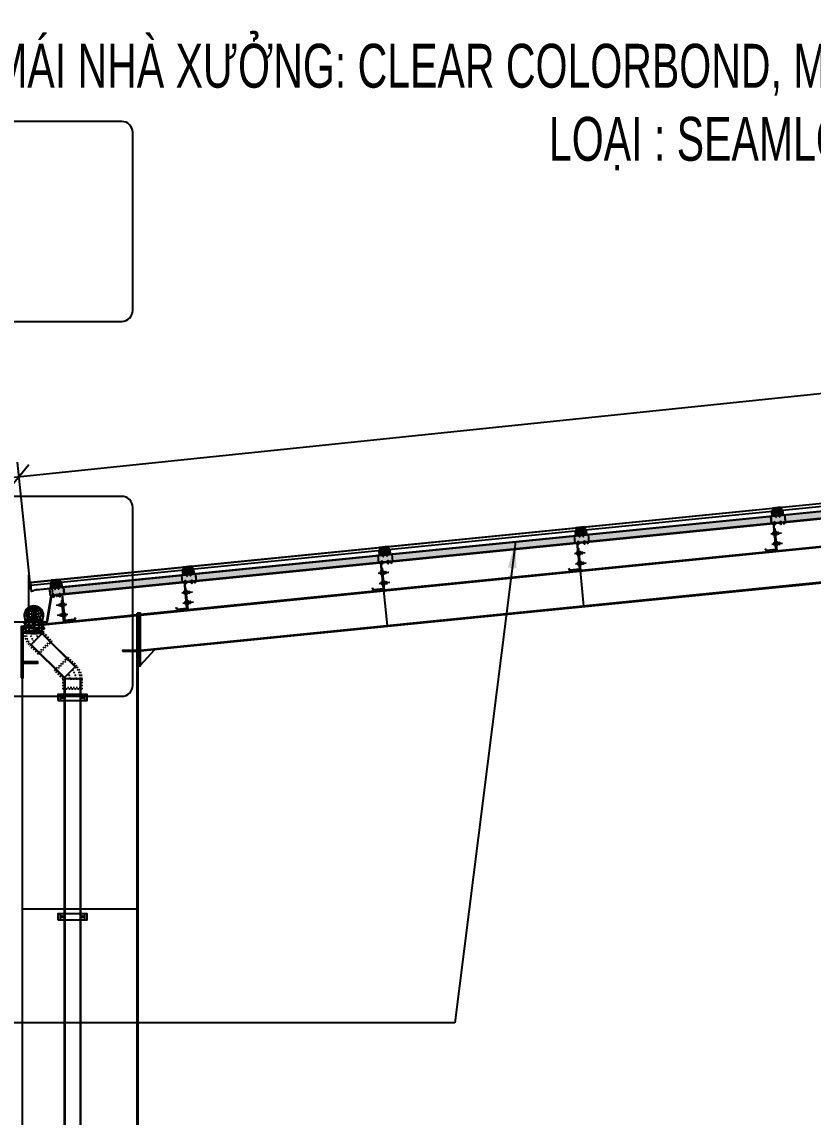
# Model space of a CAD drawing. Header units: inches. Extents: x 340055 to 349452, y -34649 to -30845.
# Drawn here: x 347794.6 to 347848.7, y -31916 to -31841.1 of the extents above; entities that cross this region are included whole.
import ezdxf

# ---------------------------------------------------------------- set-up
doc = ezdxf.new("R2010")
doc.units = ezdxf.units.IN
doc.header["$MEASUREMENT"] = 0
doc.linetypes.add('DASHED2', pattern=[9.525, 6.35, -3.175])
doc.linetypes.add('HIDDEN2', pattern=[4.7625, 3.175, -1.5875])
for name, color, linetype in [('2', 2, 'Continuous'), ('2NET-VE', 8, 'Continuous'), ('3', 3, 'Continuous'), ('5', 5, 'Continuous'), ('7', 7, 'Continuous'), ('8', 8, 'Continuous'), ('DASHED', 8, 'DASHED2'), ('DIM', 8, 'Continuous'), ('DOWNPOUT', 52, 'Continuous'), ('flashing', 6, 'Continuous'), ('GIANG', 1, 'Continuous'), ('ROOF W750S', 3, 'Continuous'), ('ROOFING', 4, 'Continuous'), ('STRUCTURE', 1, 'Continuous')]:
    doc.layers.add(name, color=color, linetype=linetype)
doc.styles.add('ST1', font='times.ttf', dxfattribs={"width": 0.7})
doc.styles.add('ST1H', font='vnshxh.shx', dxfattribs={"width": 0.7})
doc.dimstyles.new('100', dxfattribs={"dimtxt": 3, "dimasz": 1.5, "dimexe": 1, "dimexo": 0, "dimgap": 1, "dimtad": 1, "dimdec": 0, "dimlfac": 100, "dimzin": 0, "dimdsep": 46, "dimtxsty": 'ST1', "dimblk": 'OBLIQUE', "dimcen": 1, "dimdle": 1, "dimclrd": 8, "dimclre": 8, "dimclrt": 3, "dimadec": 0, "dimazin": 0, "dimtfac": 1, "dimtdec": 0, "dimtix": 1, "dimtmove": 1, "dimatfit": 3, "dimfxl": 0, "dimtolj": 1, "dimtzin": 0, "dimlwd": -1, "dimlwe": -1, "dimarcsym": 0})
doc.dimstyles.new('3', dxfattribs={"dimtxt": 3.5, "dimasz": 1.8, "dimexe": 1, "dimexo": 0, "dimgap": 1, "dimtad": 1, "dimdec": 0, "dimlfac": 3, "dimzin": 0, "dimdsep": 46, "dimtxsty": 'ST1H', "dimblk": 'OBLIQUE', "dimcen": 1, "dimdle": 1, "dimclrd": 8, "dimclre": 8, "dimclrt": 3, "dimadec": 0, "dimazin": 0, "dimtfac": 1, "dimtdec": 0, "dimtix": 1, "dimtofl": 0, "dimtmove": 1, "dimatfit": 3, "dimfxl": 0, "dimtolj": 1, "dimtzin": 0, "dimlwd": -1, "dimlwe": -1, "dimarcsym": 0})

# ---------------------------------------------------------------- blocks, each defined once
blk = doc.blocks.new('*U82')
at = {"layer": '2NET-VE', "ltscale": 0.5}
for p, q in [((0, 8.3), (9.5, 8.3)), ((22.9, 7.4), (22.9, 7.4)), ((0, -8.3), (9.5, -8.3)), ((22.9, -7.4), (22.9, -7.4))]:
    blk.add_line(p, q, dxfattribs=at)
at = {"layer": '7', "linetype": 'Continuous'}
for p, q in [((21.9, 6.4), (23.1, 7.7)), ((22.3, -6.4), (23.8, 6.4)), ((23.1, 7.7), (23.8, 6.4)), ((23.8, 6.4), (25.1, 7.7)), ((24.3, -6.4), (25.8, 6.4)), ((25.1, 7.7), (25.8, 6.4)), ((25.8, 6.4), (27, 7.7)), ((26.2, -6.4), (27.7, 6.4)), ((27, 7.7), (27.7, 6.4)), ((27.7, 6.4), (28.9, 7.7)), ((28.1, -6.4), (29.6, 6.4)), ((28.9, 7.7), (29.6, 6.4)), ((29.6, 6.4), (30.9, 7.7)), ((30.1, -6.4), (31.6, 6.4)), ((30.1, -6.4), (31.6, 6.4)), ((30.9, 7.7), (31.6, 6.4)), ((31.6, 6.4), (32.8, 7.7)), ((32, -6.4), (33.5, 6.4)), ((32.8, 7.7), (33.5, 6.4)), ((33.5, 6.4), (34.7, 7.7)), ((33.9, -6.4), (35.4, 6.4)), ((33.9, -6.4), (35.4, 6.4)), ((33.9, -6.4), (35.4, 6.4)), ((34.7, 7.7), (35.4, 6.4)), ((35.4, 6.4), (36.7, 7.7)), ((35.9, -6.4), (37.4, 6.4)), ((36.7, 7.7), (37.4, 6.4)), ((41.9, 6.4), (37.4, 6.4)), ((41.9, 6.4), (41.9, -6.4)), ((22.1, -6.4), (21.7, -6.4)), ((22.3, -6.4), (21.9, -6.4)), ((22.3, -6.4), (23.1, -7.7)), ((23.1, -7.7), (24.3, -6.4)), ((24.3, -6.4), (25, -7.7)), ((25, -7.7), (26.2, -6.4)), ((26.2, -6.4), (26.9, -7.7)), ((26.9, -7.7), (28.1, -6.4)), ((28.1, -6.4), (28.9, -7.7)), ((28.9, -7.7), (30.1, -6.4)), ((30.1, -6.4), (30.8, -7.7)), ((30.8, -7.7), (32, -6.4)), ((32, -6.4), (32.7, -7.7)), ((32.7, -7.7), (33.9, -6.4)), ((33.9, -6.4), (34.7, -7.7)), ((34.7, -7.7), (35.9, -6.4)), ((35.9, -6.4), (41.9, -6.4))]:
    blk.add_line(p, q, dxfattribs=at)
at = {"layer": '8', "linetype": 'Continuous'}
for p, q in [((-10.2, 8.8), (-10.2, 11.9)), ((-10.2, -11.9), (-10.2, 11.9)), ((-0.9, 14.9), (-9.3, 14.9)), ((-1.4, 8.8), (-8.9, 8.8)), ((0, 8.8), (0, 11.9)), ((0, -11.9), (0, 11.9)), ((9.5, -17.6), (9.5, 17.6)), ((9.5, 17.6), (11.4, 17.6)), ((11.4, -17.6), (11.4, 17.6)), ((11.4, 8.8), (11.4, 11.9)), ((11.4, -11.9), (11.4, 11.9)), ((12.3, 14.9), (20.7, 14.9)), ((12.8, 8.8), (20.3, 8.8)), ((21.7, 8.8), (21.7, 11.9)), ((21.7, -11.9), (21.7, 11.9)), ((-10.2, -8.8), (-10.2, -11.9)), ((-9.3, -14.9), (-0.9, -14.9)), ((-1.4, -8.8), (-8.9, -8.8)), ((0, -8.8), (0, -11.9)), ((9.5, -17.6), (11.4, -17.6)), ((11.4, -8.8), (11.4, -11.9)), ((20.7, -14.9), (12.3, -14.9)), ((12.8, -8.8), (20.3, -8.8)), ((21.7, -8.8), (21.7, -11.9))]:
    blk.add_line(p, q, dxfattribs=at)
at = {"layer": '8', "ltscale": 10}
blk.add_line((-32.8, 0), (65.5, 0), dxfattribs=at)
at = {"layer": '8', "linetype": 'Continuous'}
for centre, radius, start, end in [((-4.7, 11.9), 5.58, 146.602, 180), ((-6.1, 11.9), 4.1, 180, 228.54763), ((-6.1, 5.7), 4.1, 131.45237, 180), ((-4.1, 11.9), 4.1, 311.45237, 0), ((-4.1, 5.7), 4.1, 0, 48.54763), ((-5.6, 11.9), 5.58, 0, 33.398), ((17, 11.9), 5.58, 146.602, 180), ((15.5, 11.9), 4.1, 180, 228.54763), ((15.5, 5.7), 4.1, 131.45237, 180), ((17.6, 11.9), 4.1, 311.45237, 0), ((17.6, 5.7), 4.1, 0, 48.54763), ((16.1, 11.9), 5.58, 0, 33.398), ((-6.1, -5.7), 4.1, 180, 228.54763), ((-6.1, -11.9), 4.1, 131.45237, 180), ((-4.7, -11.9), 5.58, 180, 213.398), ((-4.1, -5.7), 4.1, 311.45237, 0), ((-4.1, -11.9), 4.1, 0, 48.54763), ((-5.6, -11.9), 5.58, 326.602, 0), ((15.5, -5.7), 4.1, 180, 228.54763), ((15.5, -11.9), 4.1, 131.45237, 180), ((17, -11.9), 5.58, 180, 213.398), ((17.6, -5.7), 4.1, 311.45237, 0), ((17.6, -11.9), 4.1, 0, 48.54763), ((16.1, -11.9), 5.58, 326.602, 0)]:
    blk.add_arc(centre, radius, start, end, dxfattribs=at)
blk = doc.blocks.new('*U81')
at = {"layer": '2NET-VE', "ltscale": 0.5}
for p, q in [((0, 8.3), (9.5, 8.3)), ((22.9, 7.4), (22.9, 7.4)), ((0, -8.3), (9.5, -8.3)), ((22.9, -7.4), (22.9, -7.4))]:
    blk.add_line(p, q, dxfattribs=at)
at = {"layer": '7', "linetype": 'Continuous'}
for p, q in [((21.9, 6.4), (23.1, 7.7)), ((22.3, -6.4), (23.8, 6.4)), ((23.1, 7.7), (23.8, 6.4)), ((23.8, 6.4), (25.1, 7.7)), ((24.3, -6.4), (25.8, 6.4)), ((25.1, 7.7), (25.8, 6.4)), ((25.8, 6.4), (27, 7.7)), ((26.2, -6.4), (27.7, 6.4)), ((27, 7.7), (27.7, 6.4)), ((27.7, 6.4), (28.9, 7.7)), ((28.1, -6.4), (29.6, 6.4)), ((28.9, 7.7), (29.6, 6.4)), ((29.6, 6.4), (30.9, 7.7)), ((30.1, -6.4), (31.6, 6.4)), ((30.1, -6.4), (31.6, 6.4)), ((30.9, 7.7), (31.6, 6.4)), ((31.6, 6.4), (32.8, 7.7)), ((32, -6.4), (33.5, 6.4)), ((32.8, 7.7), (33.5, 6.4)), ((33.5, 6.4), (34.7, 7.7)), ((33.9, -6.4), (35.4, 6.4)), ((33.9, -6.4), (35.4, 6.4)), ((33.9, -6.4), (35.4, 6.4)), ((34.7, 7.7), (35.4, 6.4)), ((35.4, 6.4), (36.7, 7.7)), ((35.9, -6.4), (37.4, 6.4)), ((36.7, 7.7), (37.4, 6.4)), ((41.9, 6.4), (37.4, 6.4)), ((41.9, 6.4), (41.9, -6.4)), ((22.1, -6.4), (21.7, -6.4)), ((22.3, -6.4), (21.9, -6.4)), ((22.3, -6.4), (23.1, -7.7)), ((23.1, -7.7), (24.3, -6.4)), ((24.3, -6.4), (25, -7.7)), ((25, -7.7), (26.2, -6.4)), ((26.2, -6.4), (26.9, -7.7)), ((26.9, -7.7), (28.1, -6.4)), ((28.1, -6.4), (28.9, -7.7)), ((28.9, -7.7), (30.1, -6.4)), ((30.1, -6.4), (30.8, -7.7)), ((30.8, -7.7), (32, -6.4)), ((32, -6.4), (32.7, -7.7)), ((32.7, -7.7), (33.9, -6.4)), ((33.9, -6.4), (34.7, -7.7)), ((34.7, -7.7), (35.9, -6.4)), ((35.9, -6.4), (41.9, -6.4))]:
    blk.add_line(p, q, dxfattribs=at)
at = {"layer": '8', "linetype": 'Continuous'}
for p, q in [((-10.2, 8.8), (-10.2, 11.9)), ((-10.2, -11.9), (-10.2, 11.9)), ((-0.9, 14.9), (-9.3, 14.9)), ((-1.4, 8.8), (-8.9, 8.8)), ((0, 8.8), (0, 11.9)), ((0, -11.9), (0, 11.9)), ((9.5, -17.6), (9.5, 17.6)), ((9.5, 17.6), (11.4, 17.6)), ((11.4, -17.6), (11.4, 17.6)), ((11.4, 8.8), (11.4, 11.9)), ((11.4, -11.9), (11.4, 11.9)), ((12.3, 14.9), (20.7, 14.9)), ((12.8, 8.8), (20.3, 8.8)), ((21.7, 8.8), (21.7, 11.9)), ((21.7, -11.9), (21.7, 11.9)), ((-10.2, -8.8), (-10.2, -11.9)), ((-9.3, -14.9), (-0.9, -14.9)), ((-1.4, -8.8), (-8.9, -8.8)), ((0, -8.8), (0, -11.9)), ((9.5, -17.6), (11.4, -17.6)), ((11.4, -8.8), (11.4, -11.9)), ((20.7, -14.9), (12.3, -14.9)), ((12.8, -8.8), (20.3, -8.8)), ((21.7, -8.8), (21.7, -11.9))]:
    blk.add_line(p, q, dxfattribs=at)
at = {"layer": '8', "ltscale": 10}
blk.add_line((-32.8, 0), (65.5, 0), dxfattribs=at)
at = {"layer": '8', "linetype": 'Continuous'}
for centre, radius, start, end in [((-4.7, 11.9), 5.58, 146.602, 180), ((-6.1, 11.9), 4.1, 180, 228.54763), ((-6.1, 5.7), 4.1, 131.45237, 180), ((-4.1, 11.9), 4.1, 311.45237, 0), ((-4.1, 5.7), 4.1, 0, 48.54763), ((-5.6, 11.9), 5.58, 0, 33.398), ((17, 11.9), 5.58, 146.602, 180), ((15.5, 11.9), 4.1, 180, 228.54763), ((15.5, 5.7), 4.1, 131.45237, 180), ((17.6, 11.9), 4.1, 311.45237, 0), ((17.6, 5.7), 4.1, 0, 48.54763), ((16.1, 11.9), 5.58, 0, 33.398), ((-6.1, -5.7), 4.1, 180, 228.54763), ((-6.1, -11.9), 4.1, 131.45237, 180), ((-4.7, -11.9), 5.58, 180, 213.398), ((-4.1, -5.7), 4.1, 311.45237, 0), ((-4.1, -11.9), 4.1, 0, 48.54763), ((-5.6, -11.9), 5.58, 326.602, 0), ((15.5, -5.7), 4.1, 180, 228.54763), ((15.5, -11.9), 4.1, 131.45237, 180), ((17, -11.9), 5.58, 180, 213.398), ((17.6, -5.7), 4.1, 311.45237, 0), ((17.6, -11.9), 4.1, 0, 48.54763), ((16.1, -11.9), 5.58, 326.602, 0)]:
    blk.add_arc(centre, radius, start, end, dxfattribs=at)
blk = doc.blocks.new('XM150')
at = {"layer": '2', "ltscale": 0.015}
for p, q in [((68.9, 180), (0.9, 180)), ((0.9, 1.1), (0.9, 180)), ((2, 178.9), (2, 0)), ((2, 178.9), (68.3, 178.9)), ((75.4, 166.5), (68.3, 178.9)), ((68.9, 180), (76.4, 167)), ((76.4, 167), (75.4, 166.5)), ((-73.5, 13), (-72.5, 13.5)), ((-66, 0), (-73.5, 13)), ((-72.5, 13.5), (-65.4, 1.1)), ((2, 0), (-66, 0)), ((-65.4, 1.1), (0.9, 1.1))]:
    blk.add_line(p, q, dxfattribs=at)
at = {"layer": '5'}
blk.add_lwpolyline([(8, -10), (8, 140), (2, 140), (2, -10), (8, -10)], close=True, dxfattribs=at)
at = {"layer": 'GIANG', "xscale": 0.7499999999999999, "yscale": 0.7499999999999999, "zscale": 0.7499999999999999}
for name, p in [('*U82', (0.9, 110)), ('*U81', (0.9, 40))]:
    blk.add_blockref(name, p, dxfattribs=at)
blk = doc.blocks.new('*U228')
at = {"layer": '2', "xscale": 0.008333333333333337, "yscale": 0.008333333333333337, "zscale": 0.008333333333333337, "rotation": 8.530765610063296}
blk.add_blockref('XM150', (0.118, -0.699), dxfattribs=at)
blk = doc.blocks.new('*U229')
at = {"layer": '2', "color": 0, "linetype": 'ByBlock', "lineweight": -2, "transparency": 16777216}
blk.add_blockref('*U228', (0, 0), dxfattribs=at)
blk = doc.blocks.new('*U222')
at = {"layer": '2', "xscale": 0.008333333333333337, "yscale": 0.008333333333333337, "zscale": 0.008333333333333337, "rotation": 8.530765610063296}
blk.add_blockref('XM150', (0.118, -0.699), dxfattribs=at)
blk = doc.blocks.new('*U223')
at = {"layer": '2', "color": 0, "linetype": 'ByBlock', "lineweight": -2, "transparency": 16777216}
blk.add_blockref('*U222', (0, 0), dxfattribs=at)
blk = doc.blocks.new('*U220')
at = {"layer": '2', "xscale": 0.008333333333333335, "yscale": 0.008333333333333335, "zscale": 0.008333333333333335, "rotation": 5.710593137616317}
blk.add_blockref('XM150', (0.083, -0.704), dxfattribs=at)
blk = doc.blocks.new('*U221')
at = {"layer": 'DIM', "color": 0, "linetype": 'ByBlock', "lineweight": -2, "transparency": 16777216}
for p in [(-55.971, -5.597), (-67.165, -6.717), (-78.359, -7.836), (-89.553, -8.955)]:
    blk.add_blockref('*U220', p, dxfattribs=at)
blk = doc.blocks.new('HFR-1')
at = {"layer": 'STRUCTURE', "color": 1, "linetype": 'Continuous'}
for p, q in [((-6, 0), (6, 0)), ((-5, 1), (-3, 1)), ((5, 1), (3, 1)), ((-2, -1), (-3, -2)), ((-3, -2), (3, -1)), ((-3, -2), (3, -2)), ((-3, -2), (-2, -3)), ((-2, -2), (-3, -2)), ((-3, -2), (-2, -2)), ((-3, -3), (3, -3)), ((-3, -3), (-2, -3)), ((-2, -3), (-3, -3)), ((-2, -3), (-3, -4)), ((-3, -4), (3, -4)), ((-3, -4), (3, -4)), ((-3, -4), (-2, -4)), ((-3, -4), (-2, -5)), ((-2, -4), (-3, -4)), ((-3, -5), (3, -5)), ((-3, -5), (-2, -5)), ((-2, -5), (-3, -5)), ((-2, -5), (-3, -6)), ((-3, -6), (3, -6)), ((-3, -7), (3, -6)), ((-3, -6), (-2, -6)), ((-2, -6), (-3, -7)), ((-3, -7), (3, -7)), ((-3, -7), (-2, -7)), ((-3, -7), (-2, -8)), ((-2, -7), (-3, -7)), ((-3, -8), (3, -8)), ((-3, -8), (-2, -8)), ((-2, -8), (-3, -8)), ((-2, -8), (-3, -9)), ((-3, -9), (3, -9)), ((-3, -9), (-2, -9)), ((-3, -9), (3, -9)), ((-3, -9), (-2, -10)), ((-2, -9), (-3, -9)), ((-2, -10), (-3, -11)), ((-3, -10), (2, -10)), ((-3, -10), (-2, -10)), ((-2, -10), (-3, -10)), ((-3, -12), (1, -11)), ((-3, -11), (1, -11)), ((-3, -11), (-2, -11)), ((-2, -11), (-3, -12)), ((-3, -12), (-2, -12)), ((2, -1), (-2, -1)), ((-2, -3), (2, -2)), ((2, -2), (-2, -2)), ((-2, -2), (2, -2)), ((2, -2), (-2, -3)), ((-2, -3), (2, -3)), ((2, -3), (-2, -3)), ((-2, -4), (2, -4)), ((2, -4), (-2, -4)), ((-2, -5), (2, -5)), ((-2, -5), (2, -5)), ((2, -5), (-2, -5)), ((2, -5), (-2, -5)), ((-2, -6), (2, -6)), ((2, -6), (-2, -6)), ((-2, -7), (2, -7)), ((-2, -8), (2, -7)), ((2, -7), (-2, -7)), ((2, -7), (-2, -8)), ((-2, -8), (2, -8)), ((2, -8), (-2, -8)), ((-2, -9), (2, -9)), ((2, -9), (-2, -9)), ((1, -10), (-2, -10)), ((-2, -10), (2, -10)), ((-2, -10), (1, -10)), ((2, -10), (-2, -10)), ((-2, -11), (1, -11)), ((1, -11), (-2, -11)), ((-2, -12), (0, -12)), ((-2, -17), (-2, -12)), ((-2, -17), (-2, -17)), ((-2, -17), (0, -20)), ((-1, -17), (0, -20)), ((0, -19), (1, -17)), ((0, -20), (2, -17)), ((2, -2), (3, -1)), ((3, -1), (2, -1)), ((2, -2), (3, -2)), ((3, -2), (2, -2)), ((3, -3), (2, -2)), ((2, -3), (3, -3)), ((3, -4), (2, -3)), ((2, -4), (3, -4)), ((2, -5), (3, -4)), ((3, -4), (2, -4)), ((2, -5), (3, -5)), ((3, -5), (2, -5)), ((3, -6), (2, -5)), ((2, -6), (3, -6)), ((2, -7), (3, -6)), ((3, -6), (2, -6)), ((2, -7), (3, -7)), ((3, -7), (2, -7)), ((3, -8), (2, -7)), ((2, -8), (3, -8)), ((3, -9), (2, -8)), ((2, -9), (3, -9)), ((2, -10), (3, -9)), ((3, -9), (2, -9)), ((3, -11), (2, -10)), ((2, -10), (2, -10)), ((2, -16), (2, -10)), ((2, -10), (2, -10)), ((2, -10), (3, -10)), ((3, -10), (2, -10)), ((2, -10), (3, -10)), ((2, -11), (2, -11)), ((2, -11), (3, -11)), ((2, -11), (3, -11)), ((2, -11), (3, -11)), ((2, -12), (3, -11)), ((3, -11), (2, -11)), ((2, -11), (2, -11)), ((2, -17), (2, -12)), ((2, -12), (2, -12))]:
    blk.add_line(p, q, dxfattribs=at)
at = {"layer": 'STRUCTURE', "color": 1, "linetype": 'Continuous', "ltscale": 8}
for p in [(-3, 1), (3, 1)]:
    blk.add_line(p, (0, 1), dxfattribs=at)
at = {"layer": 'STRUCTURE', "color": 1, "linetype": 'DASHED2'}
for p in [(-2, 1), (2, 1)]:
    blk.add_line(p, (0, 0), dxfattribs=at)
at = {"layer": 'STRUCTURE', "color": 1, "linetype": 'Continuous', "ltscale": 8}
for centre, start, end in [((-5, 0), 130.41, 194.8062), ((5, 0), 345.1938, 49.59)]:
    blk.add_arc(centre, 0.801, start, end, dxfattribs=at)
at = {"layer": 'STRUCTURE', "color": 1, "linetype": 'Continuous'}
for centre, radius, start, end in [((-7, -9), 9.14, 58.065, 78.8402), ((5, -4), 3.83, 84.2039, 134.3621), ((-2, -17), 0.59, 34.2302, 144.5641), ((-1, -10), 1.93, 296.6041, 355.3922), ((0, -19), 0.331, 231.6348, 305.4287), ((2, -10), 0.444, 15.9762, 172.6971), ((-1, -16), 2.2, 324.0048, 357.8268)]:
    blk.add_arc(centre, radius, start, end, dxfattribs=at)
blk = doc.blocks.new('Short_Self_drilling')
at = {"layer": 'STRUCTURE', "color": 1, "linetype": 'Continuous'}
for p, q in [((6.4, 1.7), (-6.4, 1.7)), ((5.1, 3.8), (-5.1, 3.8)), ((-2.6, 2.9), (-5.1, 2.9)), ((-3.4, 3.8), (-3.4, 6.8)), ((3, 7.2), (-3, 7.2)), ((2.6, 2.9), (-2.6, 2.9)), ((-2.1, 2.8), (-2.1, 2.9)), ((6.3, 0), (0, 0)), ((2.2, 2.8), (2.2, 2.9)), ((2.2, -0.5), (2.2, 0)), ((5.1, 2.9), (2.6, 2.9)), ((3.4, 3.8), (3.4, 6.8)), ((3, -1.2), (-2.7, -0.2)), ((3, -2.7), (-2.7, -1.8)), ((3, -4.2), (-2.7, -3.3)), ((3, -5.8), (-2.7, -4.8)), ((3, -7.3), (-2.7, -6.3)), ((-1.9, -8), (-2.7, -7.9)), ((-2.1, -1.4), (-2.1, -0.9)), ((-2.1, -2.9), (-2.1, -2.4)), ((-2.1, -4.4), (-2.1, -3.9)), ((-2.1, -6), (-2.1, -5.4)), ((-2.1, -7.5), (-2.1, -7)), ((-2.1, -12.3), (-2.1, -8.5)), ((3, -8.8), (-1.1, -8.1)), ((2.1, -12.3), (2.1, -9.1)), ((2.2, -2), (2.2, -1.5)), ((2.2, -3.6), (2.2, -3)), ((2.2, -5.1), (2.2, -4.6)), ((2.2, -6.6), (2.2, -6.1)), ((2.2, -8.1), (2.2, -7.6))]:
    blk.add_line(p, q, dxfattribs=at)
blk.add_lwpolyline([(6.4, 1.3), (6.4, 1.7), (2.1, 2.8), (-2.1, 2.8), (-6.4, 1.7), (-6.4, 1.3)], close=True, dxfattribs=at)
for points in [[(-6.4, 1.3, -0.088869), (-6.3, 0), (0, 0)], [(-0.1, 3.8), (-0.3, 6.2, 0.338878), (-3.1, 6.2), (-3.3, 3.8)], [(3.3, 3.8), (3.1, 6.2, 0.338878), (0.3, 6.2), (0.1, 3.8)], [(2.1, -12.3), (0.2, -14.2, -0.333596), (-0.2, -14.2), (-2.1, -12.3)], [(-0.1, -14), (-1, -12.2, -0.148657), (-1.4, -11.2), (-2, -7.7, -0.815006), (-1.2, -7.8, 0.150833), (-0.8, -8.7)], [(2.1, -12.3), (1.7, -11.7, 0.52242), (0.9, -11.7), (-0.2, -14.2)]]:
    blk.add_lwpolyline(points, format="xyb", dxfattribs=at)
for points in [[(3, -1.2), (2.2, -1.5), (-2.1, -0.8), (-2.7, -0.2), (-2.4, 0)], [(3, -2.7), (2.2, -3), (-2.1, -2.4), (-2.7, -1.8), (-2.1, -1.4), (2.2, -2), (3, -2.7)], [(3, -4.2), (2.2, -4.6), (-2.1, -3.9), (-2.7, -3.3), (-2.1, -2.9), (2.2, -3.6), (3, -4.2)], [(3, -5.8), (2.2, -6.1), (-2.1, -5.4), (-2.7, -4.8), (-2.1, -4.4), (2.2, -5.1), (3, -5.8)], [(3, -7.3), (2.2, -7.6), (-2.1, -7), (-2.7, -6.3), (-2.1, -6), (2.2, -6.6), (3, -7.3)], [(-1.8, -8.5), (-2.1, -8.5), (-2.7, -7.9), (-2.1, -7.5), (-1.8, -7.5)], [(-1.3, -7.6), (2.2, -8.1), (3, -8.8)], [(-1.2, 0), (2.2, -0.5), (3, -1.2)], [(3, -8.8), (2.2, -9.1), (-0.8, -8.7)]]:
    blk.add_lwpolyline(points, dxfattribs=at)
for centre, radius, start, end in [((-5, 3.3), 0.455, 109.79487, 250.26739), ((-3, 6.8), 0.429, 90.03113, 180.03113), ((3, 6.8), 0.429, 0.03113, 90.03113), ((5.1, 3.3), 0.435, 279.72757, 80.33469), ((10, 0.2), 3.74, 162.29632, 182.61031)]:
    blk.add_arc(centre, radius, start, end, dxfattribs=at)
blk = doc.blocks.new('gối đỡ 2')
at = {"color": 1, "true_color": 0xfa051e}
for points in [[(328665.5, -35537), (328698.8, -35537), (328698.8, -35520.4), (328665.5, -35520.4)], [(328666, -35536.5), (328698.3, -35536.5), (328698.3, -35520.9), (328666, -35520.9)]]:
    blk.add_lwpolyline(points, close=True, dxfattribs=at)
at = {"color": 1, "xscale": 0.3150483438356407, "yscale": 0.3150483438356407, "zscale": 0.3150483438356407, "rotation": 359.9688728259106}
for p in [(328673.5, -35536.5), (328687.5, -35537)]:
    blk.add_blockref('Short_Self_drilling', p, dxfattribs=at)
blk = doc.blocks.new('AUDIT_I_200512002610-1')
at = {"color": 1, "xscale": 0.96000000076829, "yscale": 0.96000000076829, "zscale": 0.96000000076829, "rotation": 359.9688729454758}
for p in [(28.2, 12.6), (57.5, 12.6)]:
    blk.add_blockref('Short_Self_drilling', p, dxfattribs=at)
blk = doc.blocks.new('A$C6DF15AF1')
at = {"color": 8}
for p, q in [((2.1, 56.5), (0, 15.1)), ((0, 15.1), (89.9, 10.6)), ((0.1, 16.6), (90, 12.1)), ((2, 55), (91.9, 50.5)), ((2.1, 56.5), (92, 52)), ((13.2, 79), (12.1, 56)), ((12.7, 69), (82.6, 65.5)), ((13.2, 79), (83.1, 75.5)), ((20.5, 34.1), (71.4, 31.5)), ((20.9, 43.1), (71.9, 40.5)), ((38.5, 37.7), (28.4, 38.2)), ((33.2, 32.9), (33.7, 43)), ((64.4, 36.4), (54.3, 36.9)), ((59.1, 31.7), (59.6, 41.7)), ((83.1, 75.5), (82, 52.5)), ((92, 52), (89.9, 10.6))]:
    blk.add_line(p, q, dxfattribs=at)
at = {"color": 8, "linetype": 'HIDDEN2'}
for p, q in [((12.1, 56), (10.5, 24.1)), ((10.5, 24.1), (80.4, 20.6)), ((25.5, 25.3), (27, 55.3)), ((65.5, 23.3), (25.5, 25.3)), ((26.4, 42.8), (27, 55.3)), ((66.4, 40.8), (26.4, 42.8)), ((27, 55.3), (67, 53.3)), ((27, 55.3), (67, 53.3)), ((67, 53.3), (65.5, 23.3)), ((67, 53.3), (66.4, 40.8)), ((82, 52.5), (80.4, 20.6))]:
    blk.add_line(p, q, dxfattribs=at)
at = {"color": 8}
for centre, major_axis, start_param, end_param in [((20.7, 38.6), (3.18, 3.18), 0.735405, 3.876998), ((33.4, 37.9), (2.83, 2.83), 5.447794310103061, 11.73097961728265), ((59.4, 36.7), (2.83, 2.83), 5.447794310103061, 11.73097961728265), ((71.6, 36), (3.18, 3.18), 3.876998, 7.018591)]:
    blk.add_ellipse(centre, major_axis=major_axis, ratio=1, start_param=start_param, end_param=end_param, dxfattribs=at)
at = {"color": 9, "rotation": 357.1356216438959}
blk.add_blockref('AUDIT_I_200512002610-1', (-0.6, 4), dxfattribs=at)
blk = doc.blocks.new('RIVET')
at = {"color": 8}
for p, q in [((-3.9, 1.1), (-4.2, 0)), ((-4.2, 0), (-3.9, -1.1)), ((-3.9, -1.1), (-3.9, 1.1)), ((-3.5, -1.3), (-3.5, 1.3)), ((-1, -1.2), (-1, 1.3)), ((-1, 1.3), (-0.1, 1.3)), ((0, 1.3), (0, 2.4)), ((0, -1.3), (0, 1.3)), ((0.1, 2.5), (0.1, 2.5)), ((0.1, 2.5), (0.7, 1.4)), ((0.1, -2.5), (0.1, 2.5)), ((0.7, 1.1), (0.7, -1.1)), ((0.9, 0.7), (0.7, 0.7)), ((0.9, -0.7), (0.9, 0.7)), ((-0.1, -1.2), (-1, -1.2)), ((0, -2.4), (0, -1.3)), ((0.7, -1.4), (0.1, -2.5)), ((0.1, -2.5), (0.1, -2.5)), ((0.9, -0.7), (0.7, -0.7))]:
    blk.add_line(p, q, dxfattribs=at)
for centre, radius, start, end in [((-3.4, 0.7), 0.634, 101.56667, 142.23088), ((-2.5, -0.1), 1.78, 64.63521, 125.23685), ((-0.9, 3), 1.71, 240.47832, 268.3625), ((-0.1, 1.3), 0.0625, 270, 0), ((0.1, 2.4), 0.0625, 90, 180), ((0.1, 2.4), 0.0625, 26.56505, 90), ((0.1, 1.1), 0.625, 0, 26.56505), ((5.4, 0.6), 4.45, 179.07778, 187.95176), ((5.8, -0.6), 4.85, 172.41501, 180.55546), ((-3.4, -0.7), 0.634, 217.76912, 258.43333), ((-2.5, 0.1), 1.78, 234.76315, 295.36479), ((-0.9, -3), 1.71, 91.6375, 119.52168), ((-0.1, -1.3), 0.0625, 0, 90), ((0.1, -2.4), 0.0625, 180, 270), ((0.1, -2.4), 0.0625, 270, 333.43495), ((0.1, -1.1), 0.625, 333.43495, 0)]:
    blk.add_arc(centre, radius, start, end, dxfattribs=at)
blk = doc.blocks.new('A$C074D4DC8')
at = {"color": 9}
for p, q in [((80, 232.2), (80, 100)), ((13.2, 108.1), (13.2, 8.1)), ((38.4, 101.8), (38.4, 1.8)), ((80, 100), (80, 0)), ((121.6, 101.8), (121.6, 1.8)), ((146.8, 108.1), (146.8, 8.1))]:
    blk.add_line(p, q, dxfattribs=at)
for centre, radius, start, end in [((80, 152.2), 80, 326.59949, 213.40051), ((80, 318.7), 155, 241.4707, 298.5293), ((84.2, 166.1), 66.2, 93.68862, 266.31138), ((80, 318.7), 130, 241.99987, 298.00013), ((112.4, 166.1), 73.6, 116.11147, 243.88853), ((80, 318.7), 105, 247.69124, 292.30876), ((183.7, 166.1), 123, 147.49096, 212.50904), ((-23.7, 166.1), 123, 327.49096, 32.50904), ((47.6, 166.1), 73.6, 296.11147, 63.88853), ((75.7, 166.1), 66.2, 273.68862, 86.31138), ((80, 318.7), 180, 243.67176, 296.32824), ((80, 318.7), 205, 248.11863, 291.88137)]:
    blk.add_arc(centre, radius, start, end, dxfattribs=at)
for centre in [(80, 108.1), (80, 8.1)]:
    blk.add_ellipse(centre, major_axis=(-66.8, 0), ratio=0.12167, dxfattribs=at)
for centre in [(80, 79.9), (80, 58.1), (80, 31.6)]:
    blk.add_ellipse(centre, major_axis=(-66.8, 0), ratio=0.12167, start_param=0, end_param=3.141593, dxfattribs=at)
blk = doc.blocks.new('PHEU THU NUOC')
at = {"color": 8}
blk.add_line((312268.7, -34593.7), (312298.1, -34593.7), dxfattribs=at)
for points in [[(312268.7, -34613.6), (312268.7, -34593.7), (312264, -34593.7), (312264, -34593.9), (312268.4, -34593.9), (312268.4, -34613.9)], [(312298.1, -34611.7), (312298.1, -34593.7), (312301.7, -34593.7), (312301.7, -34593.9), (312298.3, -34593.9), (312298.3, -34611.8)]]:
    blk.add_lwpolyline(points, dxfattribs=at)
blk.add_open_spline([(312268.4, -34613.9), (312273.1, -34608.5), (312281.2, -34607.7), (312290.8, -34610.5), (312296.7, -34611.3), (312298.3, -34611.5)], degree=3, knots=[0, 0, 0, 0, 20.015853, 34.788778, 40.675458, 40.675458, 40.675458, 40.675458], dxfattribs=at)
blk.add_spline([(312298.3, -34611.5), (312285.7, -34614.5), (312279.2, -34613.8), (312268.4, -34613.9)], degree=3, dxfattribs=at)
blk = doc.blocks.new('EBLOW D90-135 DO')
at = {"layer": 'DASHED', "ltscale": 0.02}
for p, q in [((4999939.9, 756636), (4999939.9, 756693.7)), ((5000004.9, 756636), (4999939.9, 756636)), ((5000016.6, 756607.7), (4999970.4, 756561.5)), ((5000044.9, 756636), (5000092.8, 756588))]:
    blk.add_line(p, q, dxfattribs=at)
blk.add_lwpolyline([(4999970.6, 756561.7, -0.198912), (4999939.9, 756636), (4999939.9, 756693.7), (5000044.9, 756693.7), (5000044.9, 756636), (5000092.8, 756588), (5000018.6, 756513.8), (4999970.6, 756561.7)], format="xyb", dxfattribs=at)
blk.add_lwpolyline([(4999976, 756567.1, -0.198912), (4999947.4, 756636), (4999947.4, 756686.2), (5000037.4, 756686.2), (5000037.4, 756632.9), (5000082.2, 756588), (5000018.6, 756524.4)], format="xyb", close=True, dxfattribs=at)
for radius in [72.5, 40]:
    blk.add_arc((5000044.9, 756636), radius, 180, 225, dxfattribs=at)
blk = doc.blocks.new('111')
at = {"color": 2}
blk.add_lwpolyline([(354275.7, -24000.7), (354342.3, -24000.7), (354342.3, -23987.3), (354275.7, -23987.3)], close=True, dxfattribs=at)
at = {"layer": 'DOWNPOUT', "color": 1, "true_color": 0xfa051e}
for p, q in [((354282.8, -23994), (354288.3, -23994)), ((354285.6, -23991.2), (354285.6, -23996.5)), ((354329.5, -23994), (354335, -23994)), ((354332.4, -23991.2), (354332.4, -23996.5))]:
    blk.add_line(p, q, dxfattribs=at)
blk.add_lwpolyline([(354280.7, -24000.7), (354337.3, -24000.7), (354337.3, -23987.3), (354280.7, -23987.3)], close=True, dxfattribs=at)
for centre, radius in [((354285.6, -23994), 2), ((354285.6, -23994), 1.33), ((354332.4, -23994), 2), ((354332.4, -23994), 1.33)]:
    blk.add_circle(centre, radius, dxfattribs=at)
blk = doc.blocks.new('112')
at = {"layer": '2'}
h = blk.add_hatch(color=142, dxfattribs=at)
edge = h.paths.add_edge_path()
edge.add_arc((354188.4, -23833.7), 13.7, 35.5171, 56.0419)
edge.add_line((354196.1, -23822.3), (354199.6, -23822.3))
edge.add_line((354199.6, -23822.3), (354199.6, -23825.7))
h = blk.add_hatch(color=142, dxfattribs=at)
edge = h.paths.add_edge_path()
edge.add_arc((354253.5, -23833.7), 13.7, 483.9581, 504.4829, ccw=False)
edge.add_line((354245.8, -23822.3), (354242.3, -23822.3))
edge.add_line((354242.3, -23822.3), (354242.3, -23825.7))
at = {"color": 133, "true_color": 0x36c9c7}
for p, q in [((354214.2, -23873.9), (354240.2, -23848)), ((354239.3, -23847.1), (354257.5, -23865.3)), ((354239.5, -23848.7), (354315, -23924.2)), ((354240.2, -23848), (354315.7, -23923.5)), ((354214.2, -23873.9), (354289.8, -23949.4)), ((354215, -23873.2), (354290.5, -23948.7)), ((354315.7, -23923.5), (354289.8, -23949.4))]:
    blk.add_line(p, q, dxfattribs=at)
at = {"layer": '2', "color": 142}
blk.add_lwpolyline([(354245.8, -23822.3), (354242.3, -23822.3), (354242.3, -23825.7, -0.089796)], format="xyb", close=True, dxfattribs=at)
at = {"layer": 'DOWNPOUT', "color": 222}
blk.add_lwpolyline([(354327.4, -23950.3), (354327.4, -25254.3), (354328.6, -25257.7), (354328.6, -25283.7), (354289.5, -25283.7), (354289.5, -25257.7), (354290.7, -25254.3), (354290.7, -23950.3)], close=True, dxfattribs=at)
for points in [[(354291.9, -23950.3), (354291.9, -25254.5), (354290.7, -25257.9), (354290.7, -25283.7)], [(354326.2, -23950.3), (354326.2, -25253.9), (354327.3, -25257.3), (354327.3, -25283.1)]]:
    blk.add_lwpolyline(points, dxfattribs=at)
at = {"color": 9, "xscale": 0.2752669136971235, "yscale": 0.2752669136971235, "zscale": 0.2752669136971235}
blk.add_blockref('A$C074D4DC8', (354198.9, -23849), dxfattribs=at)
at = {"color": 9, "linetype": 'Continuous', "xscale": -1.222222222015262, "yscale": 1.222222222248092, "zscale": 1.222222222232182}
blk.add_blockref('PHEU THU NUOC', (735900.6, 18459.7), dxfattribs=at)
at = {"color": 1}
for p, xscale, yscale, zscale, rotation in [((354199.6, -23836.3), 0.3150483436608913, 0.3150483436608913, 0.3150483436608913, 89.9688728682367), ((354242.3, -23836.3), -0.3150483436608913, 0.3150483437348157, 0.3150483438380816, 270.0311271317633)]:
    blk.add_blockref('Short_Self_drilling', p, dxfattribs=dict(at, xscale=xscale, yscale=yscale, zscale=zscale, rotation=rotation))
at = {"color": 133, "true_color": 0x36c9c7}
for p in [(0, 0), (0, -500)]:
    blk.add_blockref('111', p, dxfattribs=at)
at = {"layer": 'flashing', "color": 0, "ltscale": 500}
for p, xscale, yscale, zscale in [((354201.4, -23827.9), -0.382871251553297, 0.3828712536487728, 0.3828712522077055), ((354239.2, -23827.9), 0.382871251553297, 0.382871251553297, 0.382871251553297)]:
    blk.add_blockref('RIVET', p, dxfattribs=dict(at, xscale=xscale, yscale=yscale, zscale=zscale))
at = {"layer": 'ROOF W750S', "xscale": 0.4074074074596865, "yscale": 0.4074074074596865, "zscale": 0.4074074074596865}
blk.add_blockref('EBLOW D90-135 DO', (-1682813, -332104.9), dxfattribs=at)
at = {"layer": 'ROOF W750S', "xscale": 0.4074074074160308, "yscale": 0.4074074074160308, "zscale": 0.4074074074160308, "rotation": 180}
blk.add_blockref('EBLOW D90-135 DO', (2391342.9, 284307.5), dxfattribs=at)
blk = doc.blocks.new('_Oblique')
at = {"color": 0, "linetype": 'ByBlock', "lineweight": -2}
blk.add_line((-0.5, -0.5), (0.5, 0.5), dxfattribs=at)
blk = doc.blocks.new('*D428')
at = {"color": 8, "linetype": 'Continuous', "transparency": 16777216}
for p, q in [((347923.965, -31866.527), (347923.06, -31857.813)), ((347793.359, -31872.292), (347924.158, -31858.705)), ((347795.156, -31879.908), (347794.251, -31871.194))]:
    blk.add_line(p, q, dxfattribs=at)
at = {"layer": 'Defpoints', "color": 0, "transparency": 16777216}
for p in [(347923.163, -31858.808), (347923.965, -31866.527), (347795.156, -31879.908)]:
    blk.add_point(p, dxfattribs=at)
at = {"color": 8, "transparency": 16777216, "xscale": 1.5, "yscale": 1.5, "zscale": 1.5}
for p, rotation in [((347923.163, -31858.808), 5.930711179062087), ((347794.354, -31872.189), 185.9307111790621)]:
    blk.add_blockref('_Oblique', p, dxfattribs=dict(at, rotation=rotation))
at = {"color": 3, "transparency": 16777216, "insert": (347858.497, -31862.982), "char_height": 3, "attachment_point": 5, "rotation": 5.93071, "style": 'ST1', "bg_fill": 3, "box_fill_scale": 1.25, "bg_fill_color": 256, "bg_fill_true_color": 13158600, "bg_fill_transparency": 0}
blk.add_mtext('\\A1;12950', dxfattribs=at)

msp = doc.modelspace()

# ---------------------------------------------------------------- hatches: boundary and pattern name
at = {"true_color": 0xf25d0d}
h = msp.add_hatch(dxfattribs=at)
h.set_pattern_fill('FLEX,_O', color=20, scale=0.3)
h.set_pattern_definition([(4e-37, (338058.680674, -30804.937885), (-4e-40, 0.075), [0.075, -0.075]), (45, (338058.755674, -30804.937885), (4e-18, 0.07499999987), [0.01875, -0.0685660173, 0.01875, -0.1060660173])])
h.paths.add_polyline_path([(347924.2644, -31867.5444), (347924.2644, -31867.0538), (347796.6013, -31879.8158), (347796.6381, -31880.2998)])
at = {"true_color": 0xf2ee0d}
h = msp.add_hatch(dxfattribs=at)
h.set_pattern_fill('ANSI37,_O', color=2, scale=0.12, angle=-5.709972)
h.set_pattern_definition([(50.70997249, (338132.96846, -31756.82858), (-0.011609256595, 0.00949869261), []), (140.70997249, (338132.96846, -31756.82858), (-0.00949869261, -0.011609256595), [])])
h.paths.add_polyline_path([(347924.2644, -31867.5538), (347924.2644, -31867.5444), (347796.6381, -31880.2998), (347796.6381, -31880.3099)])

# ---------------------------------------------------------------- linework, layer by layer
at = {"color": 8}
msp.add_line((347795.0266, -31882.1246), (347795.0266, -31878.9311), dxfattribs=at)
at = {"color": 20, "true_color": 0xf25d0d}
msp.add_lwpolyline([(347924.2644, -31867.5444), (347924.2644, -31867.0538), (347796.6013, -31879.8158), (347796.6381, -31880.2998), (347924.2644, -31867.5444)], dxfattribs=at)
at = {"color": 2, "true_color": 0xf2ee0d}
msp.add_lwpolyline([(347924.2644, -31867.5538), (347924.2644, -31867.5444), (347796.6381, -31880.2998), (347796.6381, -31880.3099), (347924.2644, -31867.5538)], dxfattribs=at)
at = {"color": 1}
msp.add_lwpolyline([(347793.7888, -31879.6433), (347793.7888, -31882.1246), (347796.2644, -31882.1246), (347796.5642, -31880.3044), (347797.3752, -31880.2233), (347797.3767, -31880.2382), (347796.5771, -31880.3182), (347796.2771, -31882.1396), (347793.7738, -31882.1396), (347793.7738, -31879.6433)], close=True, dxfattribs=at)
at = {"layer": '2', "color": 9}
for p, q in [((347924.1444, -31869.4709), (347802.674, -31881.618)), ((347924.1444, -31869.5312), (347802.674, -31881.6783)), ((347924.1444, -31871.9231), (347802.674, -31884.0701)), ((347924.1444, -31871.9834), (347802.674, -31884.1304)), ((347832.7334, -31878.612), (347832.9762, -31881.0399)), ((347819.3004, -31879.9553), (347819.5432, -31882.3832)), ((347802.434, -31881.642), (347794.594, -31882.426)), ((347802.434, -31881.7023), (347794.594, -31882.4863)), ((347802.434, -31964.1373), (347802.434, -31881.518)), ((347794.594, -31964.1373), (347794.594, -31882.426)), ((347802.674, -31885.068), (347803.622, -31884.0356)), ((347802.514, -31964.1373), (347802.514, -31885.118)), ((347802.414, -31901.7835), (347794.614, -31901.7835))]:
    msp.add_line(p, q, dxfattribs=at)
for points in [[(347802.434, -31881.518), (347802.434, -31885.118), (347802.554, -31885.118), (347802.554, -31881.518)], [(347802.554, -31881.518), (347802.554, -31885.118), (347802.674, -31885.118), (347802.674, -31881.518)], [(347794.5106, -31885.9346), (347794.6306, -31885.9346), (347794.6306, -31882.426), (347794.5106, -31882.426)], [(347801.434, -31884.1304), (347802.434, -31884.1304), (347802.434, -31884.0704), (347801.434, -31884.0704)], [(347794.634, -31884.9346), (347795.634, -31884.9346), (347795.634, -31884.8546), (347794.634, -31884.8546)]]:
    msp.add_lwpolyline(points, close=True, dxfattribs=at)
at = {"layer": 'ROOFING'}
for p, q in [((347795.156, -31879.4075), (347924.0144, -31866.5217)), ((347795.156, -31879.4176), (347924.0144, -31866.5317)), ((347795.1745, -31879.6067), (347924.0144, -31866.7227)), ((347795.5472, -31879.9212), (347923.7706, -31867.0988)), ((347795.5911, -31879.9067), (347923.7782, -31867.088))]:
    msp.add_line(p, q, dxfattribs=at)
msp.add_lwpolyline([(347795.5911, -31879.9067), (347795.214, -31880.0307), (347795.156, -31879.4075)], dxfattribs=at)

# ---------------------------------------------------------------- block references
at = {"color": 8}
for name, p, xscale, yscale, zscale, rotation in [('A$C6DF15AF1', (347846.6249, -31874.9376, 0), -0.008461538481897506, 0.008461538454866968, 0.008461538461538463, 2.66318869040652), ('gối đỡ 2', (337928.9984, -31763.9963), 0.02999999997278923, 0.02999999997278923, 0.02999999997278923, 5.527567030603866), ('A$C6DF15AF1', (347833.1919, -31876.2809, 0), -0.008461538481897506, 0.008461538454866968, 0.008461538461538463, 2.66318869040652), ('gối đỡ 2', (337915.5654, -31765.3396), 0.02999999997278923, 0.02999999997278923, 0.02999999997278923, 5.527567030603866), ('A$C6DF15AF1', (347819.7589, -31877.6242, 0), -0.008461538481897506, 0.008461538454866968, 0.008461538461538463, 2.66318869040652), ('gối đỡ 2', (337902.1324, -31766.6829), 0.02999999997278923, 0.02999999997278923, 0.02999999997278923, 5.527567030603866), ('gối đỡ 2', (337888.6994, -31768.0262), 0.02999999997278923, 0.02999999997278923, 0.02999999997278923, 5.527567030603866), ('A$C6DF15AF1', (347806.3259, -31878.9675, 0), -0.008461538481897506, 0.008461538454866968, 0.008461538461538463, 2.66318869040652), ('A$C6DF15AF1', (347797.2955, -31879.8706, 0), -0.008461538481897506, 0.008461538454866968, 0.008461538461538463, 2.66318869040652), ('gối đỡ 2', (337879.6689, -31768.9292), 0.02999999997278923, 0.02999999997278923, 0.02999999997278923, 5.527567030603866)]:
    msp.add_blockref(name, p, dxfattribs=dict(at, xscale=xscale, yscale=yscale, zscale=zscale, rotation=rotation))
at = {"color": 8, "extrusion": (0, 0, -1), "xscale": 0.005968394856314751, "yscale": 0.005968394856314751, "zscale": -0.005968394893184208, "rotation": 354.2894068625004}
for p in [(-347796.9349, -31880.2673), (-347797.0784, -31880.253)]:
    msp.add_blockref('HFR-1', p, dxfattribs=at)
at = {"color": 133, "true_color": 0x36c9c7, "xscale": 0.03000000002793968, "yscale": 0.03000000002793968, "zscale": 0.03000000002793968}
msp.add_blockref('112', (337168.7441, -31167.4712), dxfattribs=at)
at = {"layer": '2', "xscale": -1.200000000030289, "yscale": 1.200000000011642, "zscale": 1.2, "rotation": 14.24135874693497}
for name in ['*U229', '*U223']:
    msp.add_blockref(name, (347797.4326, -31881.1874), dxfattribs=at)
at = {"layer": 'DIM', "xscale": 1.200000000011642, "yscale": 1.200000000011642, "zscale": 1.200000000011642}
msp.add_blockref('*U221', (347913.2016, -31869.6105), dxfattribs=at)

# ---------------------------------------------------------------- texts
at = {"layer": '3', "insert": (347883.0458, -31846.8985), "char_height": 3, "attachment_point": 6, "style": 'ST1H', "bg_fill": 2}
msp.add_mtext('\\A1;t«n m¸i nhµ x\xadëng: CLEAR COLORBOND, mµu: tr¾ng( Off white) \\PLo¹i : SEAMLOCK-K500, dµy: 0.45 mm.', dxfattribs=at)

# ---------------------------------------------------------------- next in the draw order: dimensions: what is measured, and where the dimension line sits
dim = msp.add_aligned_dim(p1=(347795.156, -31879.9075), p2=(347923.9651, -31866.5266), distance=7.7602, dimstyle='100')
dim.commit()
dim.dimension.update_dxf_attribs({"geometry": '*D428', "text_midpoint": (347858.4973, -31862.9817)})

# ---------------------------------------------------------------- next in the draw order: linework, layer by layer
at = {"color": 1, "true_color": 0xfa051e}
for points in [[(347801.3903, -31847.88), (347787.3798, -31847.88, 0.4142136), (347786.6298, -31848.63), (347786.6298, -31860.804, 0.4142136), (347787.3798, -31861.554), (347801.3903, -31861.554, 0.4142136), (347802.1403, -31860.804), (347802.1403, -31848.63, 0.4142136)], [(347801.3903, -31873.535), (347787.3798, -31873.535, 0.4142136), (347786.6298, -31874.285), (347786.6298, -31886.4589, 0.4142136), (347787.3798, -31887.2089), (347801.3903, -31887.2089, 0.4142136), (347802.1403, -31886.4589), (347802.1403, -31874.285, 0.4142136)]]:
    msp.add_lwpolyline(points, format="xyb", close=True, dxfattribs=at)

# ---------------------------------------------------------------- next in the draw order: leaders
at = {"color": 9}
msp.add_leader([(347828.3177, -31876.6441), (347824.1633, -31909.5421), (347770.8736, -31909.5421)], dimstyle='3', override={"dimgap": 1, "dimtad": 0}, dxfattribs=at)

doc.saveas('drawing.dxf')
